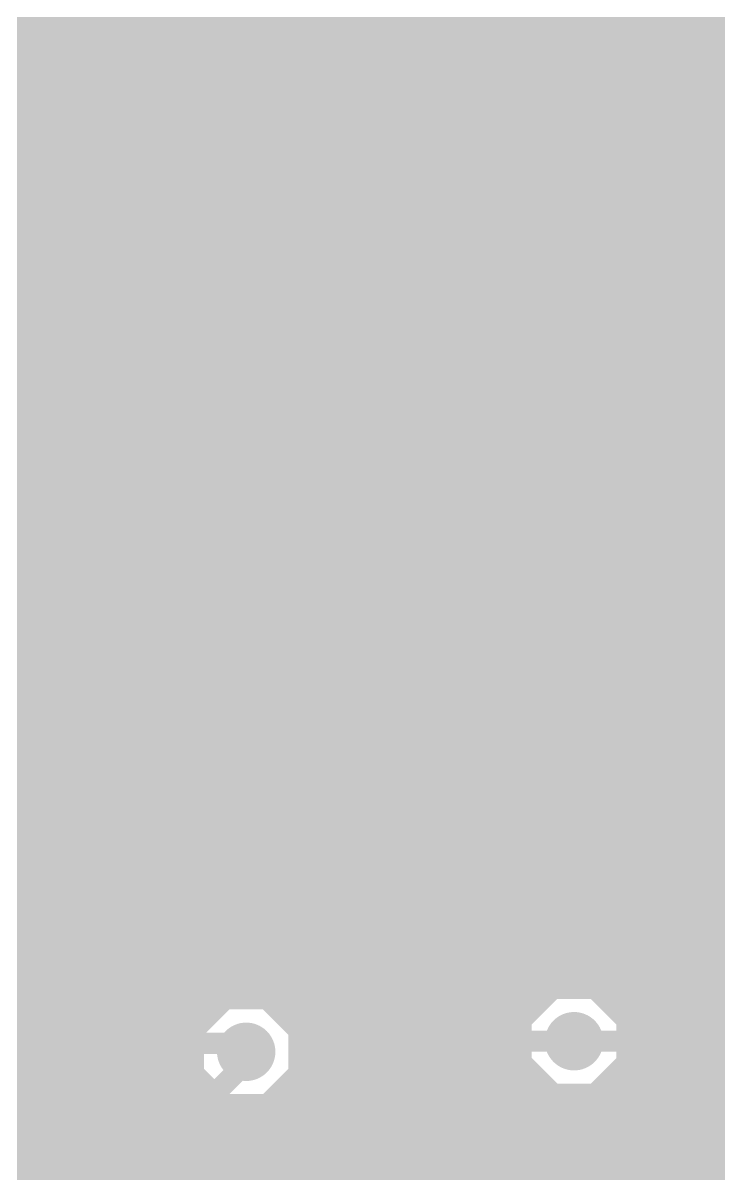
# Model space of a CAD drawing. Extents: x -5 to 208, y -5 to 206.
# Drawn here: x 161.79 to 170.14, y 165.03 to 178.85 of the extents above; entities that cross this region are included whole.
import ezdxf

# ---------------------------------------------------------------- set-up
doc = ezdxf.new("R2010")
doc.units = 0
doc.header["$MEASUREMENT"] = 0
doc.layers.get('0').update_dxf_attribs({"linetype": 'CONTINUOUS'})
for name, color, linetype in [('22-301-0_BOT', 7, 'CONTINUOUS'), ('22-301-0_DRD', 7, 'CONTINUOUS'), ('22-301-0_IN1', 1, 'CONTINUOUS'), ('22-301-0_IN2', 4, 'CONTINUOUS'), ('22-301-0_SMT', 5, 'CONTINUOUS'), ('22-301-0_SST', 10, 'CONTINUOUS'), ('22-301-0_TOP', 14, 'CONTINUOUS'), ('THRUHOLE_TAP', 11, 'CONTINUOUS')]:
    doc.layers.add(name, color=color, linetype=linetype)

# ---------------------------------------------------------------- blocks, each defined once
blk = doc.blocks.new('ROUND_66')
at = {"const_width": 0.35052}
blk.add_lwpolyline([(-0.17526, 0, 1), (0.17526, 0, 1)], format="xyb", close=True, dxfattribs=at)
blk = doc.blocks.new('ROUND_69')
at = {"const_width": 0.35052}
blk.add_lwpolyline([(-0.17526, 0, 1), (0.17526, 0, 1)], format="xyb", close=True, dxfattribs=at)
blk = doc.blocks.new('RECTANGLE_6')
blk.add_solid([(0.4826, 0.4064), (0.4826, -0.4064), (-0.4826, 0.4064), (-0.4826, -0.4064)])
blk = doc.blocks.new('RECTANGLE_46')
blk.add_solid([(0.29972, 0.65024), (0.29972, -0.65024), (-0.29972, 0.65024), (-0.29972, -0.65024)])
blk = doc.blocks.new('RECTANGLE_47')
blk.add_solid([(0.44958, 0.65024), (0.44958, -0.65024), (-0.44958, 0.65024), (-0.44958, -0.65024)])
blk = doc.blocks.new('OBLONG_49')
at = {"const_width": 0.65024}
blk.add_lwpolyline([(0, 0.50038), (0, -0.50038)], dxfattribs=at)
at = {"const_width": 0.32512}
for points in [[(-0.16256, 0.50038, 1), (0.16256, 0.50038, 1)], [(-0.16256, -0.50038, 1), (0.16256, -0.50038, 1)]]:
    blk.add_lwpolyline(points, format="xyb", close=True, dxfattribs=at)
blk = doc.blocks.new('ROUND_74')
at = {"const_width": 0.10033}
blk.add_lwpolyline([(-0.050164, 0, 1), (0.050164, 0, 1)], format="xyb", close=True, dxfattribs=at)

msp = doc.modelspace()

# ---------------------------------------------------------------- linework, layer by layer
at = {"layer": '22-301-0_BOT', "const_width": 0.254}
for points in [[(161.7726, 189.8523), (161.7726, 166.37)], [(162.0012, 189.8523), (162.0012, 166.37)], [(162.2298, 189.78626), (162.2298, 166.37)], [(162.4584, 189.55766), (162.4584, 166.37)], [(162.687, 189.32906), (162.687, 166.37)], [(162.9156, 189.10554), (162.9156, 166.37)], [(163.1442, 188.9887), (163.1442, 166.37)], [(163.3728, 188.9633), (163.3728, 166.37)], [(163.6014, 188.9633), (163.6014, 166.37)], [(163.83, 188.9633), (163.83, 166.7383)], [(164.0586, 188.9633), (164.0586, 167.04056)], [(164.2872, 188.9633), (164.2872, 167.15232)], [(164.5158, 188.9633), (164.5158, 167.17518)], [(164.7444, 188.9633), (164.7444, 167.11676)], [(164.973, 188.9633), (164.973, 166.94912)], [(165.2016, 188.9633), (165.2016, 166.37)], [(165.4302, 188.9633), (165.4302, 166.37)], [(165.6588, 188.9633), (165.6588, 166.37)], [(165.8874, 188.9633), (165.8874, 166.37)], [(166.116, 188.9633), (166.116, 166.37)], [(166.3446, 188.9633), (166.3446, 166.37)], [(166.5732, 188.9633), (166.5732, 166.37)], [(166.8018, 188.9633), (166.8018, 166.37)], [(167.0304, 188.9633), (167.0304, 166.37)], [(167.259, 188.9633), (167.259, 166.37)], [(167.4876, 188.9633), (167.4876, 166.37)], [(167.7162, 188.9633), (167.7162, 166.37)], [(167.9448, 188.9633), (167.9448, 167.12692)], [(168.1734, 188.9633), (168.1734, 167.26408)], [(168.402, 188.9633), (168.402, 167.30472)], [(168.6306, 188.9633), (168.6306, 167.26408)], [(168.8592, 188.9633), (168.8592, 167.12692)], [(169.0878, 188.9633), (169.0878, 166.37)], [(169.3164, 188.9633), (169.3164, 166.37)], [(169.545, 188.9633), (169.545, 166.37)], [(169.7736, 188.9633), (169.7736, 166.37)], [(170.0022, 188.9633), (170.0022, 166.37)], [(170.2308, 188.9633), (170.2308, 166.37)], [(180.55082, 178.943), (149.04212, 178.943)], [(180.31968, 178.7144), (149.20976, 178.7144)], [(180.23078, 178.4858), (149.26818, 178.4858)], [(180.2257, 178.2572), (149.24532, 178.2572)], [(180.30444, 178.0286), (149.13356, 178.0286)], [(180.51018, 177.8), (148.8313, 177.8)], [(187.5028, 177.5714), (118.9482, 177.5714)], [(187.5028, 177.3428), (118.9482, 177.3428)], [(187.5028, 177.1142), (118.9482, 177.1142)], [(187.5028, 176.8856), (118.9482, 176.8856)], [(187.5028, 176.657), (118.9482, 176.657)], [(187.28436, 176.4284), (118.9482, 176.4284)], [(187.09894, 176.1998), (119.63908, 176.1998)], [(187.03036, 175.9712), (119.84736, 175.9712)], [(187.04306, 175.7426), (119.92356, 175.7426)], [(187.14212, 175.514), (119.92102, 175.514)], [(187.2488, 175.2854), (119.83212, 175.2854)], [(187.2488, 175.0568), (119.60098, 175.0568)], [(187.2488, 174.8282), (149.09292, 174.8282)], [(187.2488, 174.5996), (149.23008, 174.5996)], [(187.2488, 174.371), (149.27072, 174.371)], [(187.2488, 174.1424), (149.23008, 174.1424)], [(187.2488, 173.9138), (149.09292, 173.9138)], [(187.2488, 173.6852), (119.4562, 173.6852)], [(187.2488, 173.4566), (120.23852, 173.4566)], [(187.2488, 173.228), (120.39092, 173.228)], [(187.2488, 172.9994), (120.43918, 172.9994)], [(187.2488, 172.7708), (120.4087, 172.7708)], [(187.2488, 172.5422), (120.28678, 172.5422)], [(187.2488, 172.3136), (119.9642, 172.3136)], [(187.2488, 172.085), (119.9642, 172.085)], [(187.2488, 171.8564), (119.9642, 171.8564)], [(183.12638, 171.6278), (119.9642, 171.6278)], [(182.92064, 171.3992), (119.9642, 171.3992)], [(182.8419, 171.1706), (119.9642, 171.1706)], [(182.84698, 170.942), (119.9642, 170.942)], [(173.73346, 170.7134), (119.9642, 170.7134)], [(173.50486, 170.4848), (119.9642, 170.4848)], [(173.27626, 170.2562), (119.9642, 170.2562)], [(173.0883, 170.0276), (119.9642, 170.0276)], [(173.00194, 169.799), (121.35612, 169.799)], [(172.98162, 169.5704), (121.52376, 169.5704)], [(173.04004, 169.3418), (121.58218, 169.3418)], [(173.20768, 169.1132), (121.72696, 169.1132)], [(187.2488, 168.8846), (141.39672, 168.8846)], [(187.2488, 168.656), (141.66088, 168.656)], [(187.2488, 168.4274), (141.75994, 168.4274)], [(187.2488, 168.1988), (141.77264, 168.1988)], [(187.2488, 167.9702), (158.10992, 167.9702)], [(187.2488, 167.7416), (158.24708, 167.7416)], [(187.2488, 167.513), (158.28772, 167.513)], [(168.23944, 167.2844), (158.24708, 167.2844)], [(187.2488, 167.2844), (168.56202, 167.2844)], [(164.07638, 167.0558), (158.10992, 167.0558)], [(167.87622, 167.0558), (164.85108, 167.0558)], [(187.2488, 167.0558), (168.92778, 167.0558)], [(163.87064, 166.8272), (151.93264, 166.8272)], [(167.75176, 166.8272), (165.05936, 166.8272)], [(187.2488, 166.8272), (169.0497, 166.8272)], [(163.7919, 166.5986), (151.91994, 166.5986)], [(167.72128, 166.5986), (165.13556, 166.5986)], [(187.2488, 166.5986), (169.08018, 166.5986)], [(163.79698, 166.37), (151.82088, 166.37)], [(167.77208, 166.37), (165.13302, 166.37)], [(187.2488, 166.37), (169.03192, 166.37)]]:
    msp.add_lwpolyline(points, dxfattribs=at)
for points in [[(168.402, 167.30472, 0.4142136), (167.72128, 166.624)], [(169.08272, 166.624, 0.4142136), (168.402, 167.30472)], [(164.465, 167.17772, 0.4142136), (163.78428, 166.497)], [(165.14572, 166.497, 0.4142136), (164.465, 167.17772)], [(167.72128, 166.624, 0.0961159), (167.77067, 166.36943)], [(169.03192, 166.37, 0.0961154), (169.0812, 166.624)], [(163.78428, 166.497, 0.0470027), (163.79626, 166.36986)], [(165.13302, 166.37, 0.0470026), (165.14498, 166.497)]]:
    msp.add_lwpolyline(points, format="xyb", dxfattribs=at)
at = {"layer": '22-301-0_DRD', "const_width": 0.254}
for points in [[(168.0718, 177.2412), (167.6908, 176.8602)], [(168.5798, 177.2412), (168.0718, 177.2412)], [(168.9608, 176.8602), (168.5798, 177.2412)], [(167.6908, 176.8602), (167.6908, 176.3522)], [(168.9608, 176.3522), (168.9608, 176.8602)], [(167.6908, 176.3522), (168.0718, 175.9712)], [(168.5798, 175.9712), (168.9608, 176.3522)], [(168.0718, 175.9712), (168.5798, 175.9712)], [(162.306, 172.085), (161.925, 171.704)], [(162.306, 172.085), (161.925, 171.704)], [(162.814, 172.085), (162.306, 172.085)], [(162.814, 172.085), (162.306, 172.085)], [(163.195, 171.704), (162.814, 172.085)], [(163.195, 171.704), (162.814, 172.085)], [(169.291, 172.085), (168.91, 171.704)], [(169.291, 172.085), (168.91, 171.704)], [(169.799, 172.085), (169.291, 172.085)], [(169.799, 172.085), (169.291, 172.085)], [(170.18, 171.704), (169.799, 172.085)], [(170.18, 171.704), (169.799, 172.085)], [(161.925, 171.704), (161.925, 171.196)], [(161.925, 171.704), (161.925, 171.196)], [(163.195, 171.196), (163.195, 171.704)], [(163.195, 171.196), (163.195, 171.704)], [(168.91, 171.704), (168.91, 171.196)], [(168.91, 171.704), (168.91, 171.196)], [(170.18, 171.196), (170.18, 171.704)], [(170.18, 171.196), (170.18, 171.704)], [(161.925, 171.196), (162.306, 170.815)], [(161.925, 171.196), (162.306, 170.815)], [(162.814, 170.815), (163.195, 171.196)], [(162.814, 170.815), (163.195, 171.196)], [(168.91, 171.196), (169.291, 170.815)], [(168.91, 171.196), (169.291, 170.815)], [(169.799, 170.815), (170.18, 171.196)], [(169.799, 170.815), (170.18, 171.196)], [(162.306, 170.815), (162.814, 170.815)], [(162.306, 170.815), (162.814, 170.815)], [(169.291, 170.815), (169.799, 170.815)], [(169.291, 170.815), (169.799, 170.815)], [(168.148, 167.259), (167.767, 166.878)], [(168.656, 167.259), (168.148, 167.259)], [(169.037, 166.878), (168.656, 167.259)], [(164.211, 167.132), (163.83, 166.751)], [(164.719, 167.132), (164.211, 167.132)], [(165.1, 166.751), (164.719, 167.132)], [(167.767, 166.878), (167.767, 166.37)], [(169.037, 166.37), (169.037, 166.878)], [(163.83, 166.751), (163.83, 166.243)], [(165.1, 166.243), (165.1, 166.751)], [(163.83, 166.243), (164.211, 165.862)], [(164.719, 165.862), (165.1, 166.243)], [(167.767, 166.37), (168.148, 165.989)], [(168.656, 165.989), (169.037, 166.37)], [(168.148, 165.989), (168.656, 165.989)], [(164.211, 165.862), (164.719, 165.862)]]:
    msp.add_lwpolyline(points, dxfattribs=at)
at = {"layer": '22-301-0_IN1', "const_width": 0.254}
for points in [[(169.3672, 200.4568), (169.3672, 167.259)], [(163.4236, 200.36028), (163.4236, 167.259)], [(165.2524, 200.2663), (165.2524, 167.259)], [(165.481, 200.27392), (165.481, 167.259)], [(167.3098, 200.35012), (167.3098, 167.259)], [(163.195, 200.19518), (163.195, 167.259)], [(163.6522, 200.09104), (163.6522, 167.259)], [(167.5384, 200.2028), (167.5384, 167.259)], [(169.1386, 200.1393), (169.1386, 167.259)], [(169.5958, 200.14184), (169.5958, 167.259)], [(165.0238, 200.04024), (165.0238, 167.259)], [(165.7096, 200.04532), (165.7096, 167.259)], [(167.0812, 200.08596), (167.0812, 167.259)], [(167.767, 200.00468), (167.767, 167.259)], [(168.91, 199.96658), (168.91, 167.259)], [(169.8244, 199.96912), (169.8244, 167.259)], [(163.8808, 199.94118), (163.8808, 167.259)], [(164.1094, 199.85736), (164.1094, 167.259)], [(164.338, 199.82688), (164.338, 167.259)], [(164.5666, 199.84212), (164.5666, 167.259)], [(164.7952, 199.9107), (164.7952, 167.259)], [(165.9382, 199.91324), (165.9382, 167.259)], [(166.1668, 199.84466), (166.1668, 167.259)], [(166.3954, 199.82688), (166.3954, 167.259)], [(166.624, 199.85482), (166.624, 167.259)], [(166.8526, 199.9361), (166.8526, 167.259)], [(167.9956, 199.89038), (167.9956, 167.259)], [(168.2242, 199.8345), (168.2242, 167.27932)], [(168.4528, 199.82942), (168.4528, 167.30218)], [(168.6814, 199.87006), (168.6814, 167.259)], [(170.053, 199.8726), (170.053, 167.259)], [(161.8234, 190.19774), (161.8234, 167.259)], [(162.9664, 190.07836), (162.9664, 167.259)], [(162.052, 189.93612), (162.052, 167.259)], [(162.7378, 189.89294), (162.7378, 167.259)], [(162.2806, 189.83706), (162.2806, 167.259)], [(162.5092, 189.82436), (162.5092, 167.259)], [(180.47716, 178.8922), (149.09292, 178.8922)], [(180.29174, 178.6636), (149.23008, 178.6636)], [(180.22316, 178.435), (149.27072, 178.435)], [(180.23586, 178.2064), (149.23008, 178.2064)], [(180.33492, 177.9778), (149.09292, 177.9778)], [(180.59654, 177.7492), (111.27232, 177.7492)], [(189.20206, 177.5206), (111.16056, 177.5206)], [(189.30112, 177.292), (110.8583, 177.292)], [(189.56274, 177.0634), (97.31502, 177.0634)], [(199.644, 176.8348), (97.68078, 176.8348)], [(199.644, 176.6062), (97.8027, 176.6062)], [(187.22594, 176.3776), (97.83318, 176.3776)], [(187.07608, 176.149), (119.70512, 176.149)], [(187.02528, 175.9204), (119.87276, 175.9204)], [(187.05576, 175.6918), (119.93118, 175.6918)], [(187.18022, 175.4632), (119.90832, 175.4632)], [(187.54344, 175.2346), (119.79656, 175.2346)], [(199.644, 175.006), (148.8313, 175.006)], [(199.644, 174.7774), (149.13356, 174.7774)], [(199.644, 174.5488), (149.24532, 174.5488)], [(199.644, 174.3202), (149.26818, 174.3202)], [(199.644, 174.0916), (149.20976, 174.0916)], [(199.644, 173.863), (149.04212, 173.863)], [(199.644, 173.6344), (119.92102, 173.6344)], [(199.644, 173.4058), (120.28678, 173.4058)], [(199.644, 173.1772), (120.4087, 173.1772)], [(199.644, 172.9486), (120.43918, 172.9486)], [(199.644, 172.72), (120.39092, 172.72)], [(199.644, 172.4914), (120.23852, 172.4914)], [(199.644, 172.2628), (112.03432, 172.2628)], [(199.644, 172.0342), (112.05718, 172.0342)], [(199.644, 171.8056), (111.99876, 171.8056)], [(183.06288, 171.577), (111.83112, 171.577)], [(182.89524, 171.3484), (109.25556, 171.3484)], [(182.83682, 171.1198), (109.17936, 171.1198)], [(182.85714, 170.8912), (108.97108, 170.8912)], [(182.9689, 170.6626), (92.49918, 170.6626)], [(183.27116, 170.434), (117.03812, 170.434)], [(173.31182, 170.2054), (117.20576, 170.2054)], [(173.08068, 169.9768), (117.26418, 169.9768)], [(172.99178, 169.7482), (121.40692, 169.7482)], [(172.9867, 169.5196), (121.54408, 169.5196)], [(173.06544, 169.291), (121.58472, 169.291)], [(173.27118, 169.0624), (121.54408, 169.0624)], [(199.644, 168.8338), (141.48308, 168.8338)], [(199.644, 168.6052), (141.69136, 168.6052)], [(199.644, 168.3766), (141.76756, 168.3766)], [(199.644, 168.148), (157.8483, 168.148)], [(199.644, 167.9194), (158.15056, 167.9194)], [(199.644, 167.6908), (158.26232, 167.6908)], [(199.644, 167.4622), (158.28518, 167.4622)], [(168.15816, 167.259), (158.23692, 167.259)], [(177.038, 167.259), (168.6433, 167.259)], [(163.79698, 166.37), (151.82088, 166.37)], [(161.6964, 166.37), (161.6964, 129.49936)], [(161.925, 166.37), (161.925, 130.06578)], [(162.1536, 166.37), (162.1536, 130.3147)], [(162.3822, 166.37), (162.3822, 130.46964)], [(162.6108, 166.37), (162.6108, 130.56616)], [(162.8394, 166.37), (162.8394, 130.61696)], [(163.068, 166.37), (163.068, 130.62712)], [(163.2966, 166.37), (163.2966, 130.59664)], [(163.5252, 166.37), (163.5252, 130.52552)], [(163.7538, 166.37), (163.7538, 130.40106)], [(165.1254, 166.33444), (165.1254, 138.56716)], [(167.77208, 166.37), (165.13302, 166.37)], [(165.354, 166.37), (165.354, 138.35888)], [(165.5826, 166.37), (165.5826, 130.2512)], [(165.8112, 166.37), (165.8112, 130.429)], [(166.0398, 166.37), (166.0398, 130.5433)], [(166.2684, 166.37), (166.2684, 130.6068)], [(166.497, 166.37), (166.497, 130.62712)], [(166.7256, 166.37), (166.7256, 130.61188)], [(166.9542, 166.37), (166.9542, 130.55092)], [(167.1828, 166.37), (167.1828, 130.44678)], [(167.4114, 166.37), (167.4114, 130.2766)], [(167.64, 166.37), (167.64, 129.99974)], [(169.0116, 166.32174), (169.0116, 130.17754)], [(176.149, 166.37), (169.03192, 166.37)], [(169.2402, 166.37), (169.2402, 130.38328)], [(169.4688, 166.37), (169.4688, 130.51282)], [(169.6974, 166.37), (169.6974, 130.59156)], [(169.926, 166.37), (169.926, 130.62458)], [(170.1546, 166.37), (170.1546, 130.6195)], [(163.84524, 166.2176), (151.67864, 166.2176)], [(167.8559, 166.2176), (165.08476, 166.2176)], [(167.8686, 166.20236), (167.8686, 121.412)], [(176.149, 166.2176), (168.94556, 166.2176)], [(164.01288, 165.989), (93.3323, 165.989)], [(163.9824, 166.01694), (163.9824, 130.20548)], [(164.8968, 165.97122), (164.8968, 138.64336)], [(168.15816, 165.989), (164.91712, 165.989)], [(168.0972, 166.01694), (168.0972, 121.412)], [(168.5544, 165.96106), (168.5544, 121.412)], [(176.149, 165.989), (168.6433, 165.989)], [(168.783, 166.06012), (168.783, 129.81178)], [(164.211, 165.86708), (164.211, 138.32078)], [(164.6682, 165.84676), (164.6682, 138.64082)], [(168.3258, 165.94836), (168.3258, 121.412)], [(176.149, 165.7604), (93.63456, 165.7604)], [(164.4396, 165.81628), (164.4396, 138.55192)], [(176.149, 165.5318), (93.74632, 165.5318)], [(176.149, 165.3032), (93.76918, 165.3032)], [(176.149, 165.0746), (93.71076, 165.0746)]]:
    msp.add_lwpolyline(points, dxfattribs=at)
for points in [[(168.402, 167.30472, 0.0919174), (168.15798, 167.25948)], [(168.6433, 167.259, 0.091037), (168.402, 167.3033)], [(163.79698, 166.37, 0.3601991), (164.465, 165.81628)], [(164.465, 165.81628, 0.3601992), (165.13302, 166.37)], [(167.77208, 166.37, 0.3059202), (168.402, 165.94582)], [(168.402, 165.94328, 0.3059201), (169.03192, 166.37)]]:
    msp.add_lwpolyline(points, format="xyb", dxfattribs=at)
at = {"layer": '22-301-0_IN2', "const_width": 0.254}
for points in [[(189.865, 177.673), (148.209, 177.673), (147.955, 177.927), (110.617, 177.927)], [(189.36208, 177.2158), (148.209, 177.2158)], [(161.8234, 177.2158), (161.8234, 176.3522)], [(162.052, 177.2158), (162.052, 176.3522)], [(162.2806, 177.2158), (162.2806, 176.3522)], [(162.5092, 177.2158), (162.5092, 176.3522)], [(162.7378, 177.2158), (162.7378, 176.3522)], [(162.9664, 177.2158), (162.9664, 176.3522)], [(163.195, 177.2158), (163.195, 176.3522)], [(163.4236, 177.2158), (163.4236, 176.3522)], [(163.6522, 177.2158), (163.6522, 176.3522)], [(163.8808, 177.2158), (163.8808, 176.3522)], [(164.1094, 177.2158), (164.1094, 176.3522)], [(164.338, 177.2158), (164.338, 176.3522)], [(164.5666, 177.2158), (164.5666, 176.3522)], [(164.7952, 177.2158), (164.7952, 176.3522)], [(165.0238, 177.2158), (165.0238, 176.3522)], [(165.2524, 177.2158), (165.2524, 176.3522)], [(165.481, 177.2158), (165.481, 176.3522)], [(165.7096, 177.2158), (165.7096, 176.3522)], [(165.9382, 177.2158), (165.9382, 176.3522)], [(166.1668, 177.2158), (166.1668, 176.3522)], [(166.3954, 177.2158), (166.3954, 176.3522)], [(166.624, 177.2158), (166.624, 176.3522)], [(166.8526, 177.2158), (166.8526, 176.3522)], [(167.0812, 177.2158), (167.0812, 176.3522)], [(167.3098, 177.2158), (167.3098, 176.3522)], [(167.5384, 177.2158), (167.5384, 176.3522)], [(167.767, 177.2158), (167.767, 176.3522)], [(167.9956, 177.2158), (167.9956, 176.3522)], [(168.2242, 177.2158), (168.2242, 176.3522)], [(168.4528, 177.2158), (168.4528, 176.3522)], [(168.6814, 177.2158), (168.6814, 176.3522)], [(168.91, 177.2158), (168.91, 176.3522)], [(169.1386, 177.2158), (169.1386, 176.3522)], [(169.3672, 177.2158), (169.3672, 176.3522)], [(169.5958, 177.2158), (169.5958, 176.3522)], [(169.8244, 177.2158), (169.8244, 176.3522)], [(170.053, 177.2158), (170.053, 176.3522)], [(199.644, 176.9872), (97.50298, 176.9872)], [(199.644, 176.7586), (147.60702, 176.7586)], [(187.46216, 176.53), (147.83816, 176.53)], [(97.155, 176.403), (147.32, 176.403), (147.828, 175.895), (187.706, 175.895)], [(187.20308, 176.3522), (148.01596, 176.3522)], [(187.20308, 175.4378), (148.16836, 175.4378)], [(187.25388, 175.387), (148.21916, 175.387)], [(161.8234, 175.4378), (161.8234, 172.6692)], [(162.052, 175.4378), (162.052, 172.6692)], [(162.2806, 175.4378), (162.2806, 172.6692)], [(162.5092, 175.4378), (162.5092, 172.6692)], [(162.7378, 175.4378), (162.7378, 172.6692)], [(162.9664, 175.4378), (162.9664, 172.6692)], [(163.195, 175.4378), (163.195, 172.6692)], [(163.4236, 175.4378), (163.4236, 172.6692)], [(163.6522, 175.4378), (163.6522, 172.6692)], [(163.8808, 175.4378), (163.8808, 172.6692)], [(164.1094, 175.4378), (164.1094, 172.6692)], [(164.338, 175.4378), (164.338, 172.6692)], [(164.5666, 175.4378), (164.5666, 172.6692)], [(164.7952, 175.4378), (164.7952, 172.6692)], [(165.0238, 175.4378), (165.0238, 172.6692)], [(165.2524, 175.4378), (165.2524, 172.6692)], [(165.481, 175.4378), (165.481, 172.6692)], [(165.7096, 175.4378), (165.7096, 172.6692)], [(165.9382, 175.4378), (165.9382, 172.6692)], [(166.1668, 175.4378), (166.1668, 172.6692)], [(166.3954, 175.4378), (166.3954, 172.6692)], [(166.624, 175.4378), (166.624, 172.6692)], [(166.8526, 175.4378), (166.8526, 172.6692)], [(167.0812, 175.4378), (167.0812, 172.6692)], [(167.3098, 175.4378), (167.3098, 172.6692)], [(167.5384, 175.4378), (167.5384, 172.6692)], [(167.767, 175.4378), (167.767, 172.6692)], [(167.9956, 175.4378), (167.9956, 172.6692)], [(168.2242, 175.4378), (168.2242, 172.6692)], [(168.4528, 175.4378), (168.4528, 172.6692)], [(168.6814, 175.4378), (168.6814, 172.6692)], [(168.91, 175.4378), (168.91, 172.6692)], [(169.1386, 175.4378), (169.1386, 172.6692)], [(169.3672, 175.4378), (169.3672, 172.6692)], [(169.5958, 175.4378), (169.5958, 172.6692)], [(169.8244, 175.4378), (169.8244, 172.6692)], [(170.053, 175.4378), (170.053, 172.6692)], [(199.644, 175.1584), (148.44776, 175.1584)], [(199.644, 174.9298), (148.97608, 174.9298)], [(199.644, 174.7012), (149.18436, 174.7012)], [(199.644, 174.4726), (149.26056, 174.4726)], [(199.644, 174.244), (149.25802, 174.244)], [(199.644, 174.0154), (149.16912, 174.0154)], [(199.644, 173.7868), (148.93798, 173.7868)], [(199.644, 173.5582), (120.10898, 173.5582)], [(199.644, 173.3296), (120.34012, 173.3296)], [(199.644, 173.101), (120.42902, 173.101)], [(199.644, 172.8724), (120.43156, 172.8724)], [(182.499, 172.6692), (120.36806, 172.6692)], [(183.515, 171.069), (183.515, 171.196), (182.499, 172.212), (111.252, 172.212), (111.379, 172.085)], [(182.3339, 171.7294), (111.95812, 171.7294)], [(182.3085, 171.7548), (111.97336, 171.7548)], [(161.8234, 171.7548), (161.8234, 170.7642)], [(162.052, 171.7548), (162.052, 170.7642)], [(162.2806, 171.7548), (162.2806, 170.7642)], [(162.5092, 171.7548), (162.5092, 170.7642)], [(162.7378, 171.7548), (162.7378, 170.7642)], [(162.9664, 171.7548), (162.9664, 170.7642)], [(163.195, 171.7548), (163.195, 170.7642)], [(163.4236, 171.7548), (163.4236, 170.7642)], [(163.6522, 171.7548), (163.6522, 170.7642)], [(163.8808, 171.7548), (163.8808, 170.7642)], [(164.1094, 171.7548), (164.1094, 170.7642)], [(164.338, 171.7548), (164.338, 170.7642)], [(164.5666, 171.7548), (164.5666, 170.7642)], [(164.7952, 171.7548), (164.7952, 170.7642)], [(165.0238, 171.7548), (165.0238, 170.7642)], [(165.2524, 171.7548), (165.2524, 170.7642)], [(165.481, 171.7548), (165.481, 170.7642)], [(165.7096, 171.7548), (165.7096, 170.7642)], [(165.9382, 171.7548), (165.9382, 170.7642)], [(166.1668, 171.7548), (166.1668, 170.7642)], [(166.3954, 171.7548), (166.3954, 170.7642)], [(166.624, 171.7548), (166.624, 170.7642)], [(166.8526, 171.7548), (166.8526, 170.7642)], [(167.0812, 171.7548), (167.0812, 170.7642)], [(167.3098, 171.7548), (167.3098, 170.7642)], [(167.5384, 171.7548), (167.5384, 170.7642)], [(167.767, 171.7548), (167.767, 170.7642)], [(167.9956, 171.7548), (167.9956, 170.7642)], [(168.2242, 171.7548), (168.2242, 170.7642)], [(168.4528, 171.7548), (168.4528, 170.7642)], [(168.6814, 171.7548), (168.6814, 170.7642)], [(168.91, 171.7548), (168.91, 170.7642)], [(169.1386, 171.7548), (169.1386, 170.7642)], [(169.3672, 171.7548), (169.3672, 170.7642)], [(169.5958, 171.7548), (169.5958, 170.7642)], [(169.8244, 171.7548), (169.8244, 170.7642)], [(170.053, 171.7548), (170.053, 170.7642)], [(182.5625, 171.5008), (111.72698, 171.5008)], [(182.7911, 171.2722), (109.24032, 171.2722)], [(182.83428, 171.0436), (121.95302, 171.0436)], [(182.88508, 170.815), (122.18416, 170.815)], [(91.821, 170.688), (121.666, 170.688), (122.047, 170.307), (188.595, 170.307)], [(182.90794, 170.7642), (122.23496, 170.7642)], [(116.586, 169.926), (116.713, 170.053), (121.285, 170.053), (122.301, 169.037), (151.384, 169.037), (151.511, 168.91), (200.787, 168.91), (201.676, 169.799), (201.803, 169.799)], [(199.644, 168.4528), (151.511, 168.4528)], [(161.8234, 168.4528), (161.8234, 167.259)], [(162.052, 168.4528), (162.052, 167.259)], [(162.2806, 168.4528), (162.2806, 167.259)], [(162.5092, 168.4528), (162.5092, 167.259)], [(162.7378, 168.4528), (162.7378, 167.259)], [(162.9664, 168.4528), (162.9664, 167.259)], [(163.195, 168.4528), (163.195, 167.259)], [(163.4236, 168.4528), (163.4236, 167.259)], [(163.6522, 168.4528), (163.6522, 167.259)], [(163.8808, 168.4528), (163.8808, 167.259)], [(164.1094, 168.4528), (164.1094, 167.259)], [(164.338, 168.4528), (164.338, 167.259)], [(164.5666, 168.4528), (164.5666, 167.259)], [(164.7952, 168.4528), (164.7952, 167.259)], [(165.0238, 168.4528), (165.0238, 167.259)], [(165.2524, 168.4528), (165.2524, 167.259)], [(165.481, 168.4528), (165.481, 167.259)], [(165.7096, 168.4528), (165.7096, 167.37076)], [(165.9382, 168.4528), (165.9382, 167.59936)], [(166.1668, 168.4528), (166.1668, 167.79494)], [(166.3954, 168.4528), (166.3954, 167.8432)], [(166.624, 168.4528), (166.624, 167.8432)], [(166.8526, 168.4528), (166.8526, 167.8432)], [(167.0812, 168.4528), (167.0812, 167.8432)], [(167.3098, 168.4528), (167.3098, 167.8432)], [(167.5384, 168.4528), (167.5384, 167.8432)], [(167.767, 168.4528), (167.767, 167.8432)], [(167.9956, 168.4528), (167.9956, 167.8432)], [(168.2242, 168.4528), (168.2242, 167.8432)], [(168.4528, 168.4528), (168.4528, 167.8432)], [(168.6814, 168.4528), (168.6814, 167.8432)], [(168.91, 168.4528), (168.91, 167.8432)], [(169.1386, 168.4528), (169.1386, 167.8432)], [(169.3672, 168.4528), (169.3672, 167.8432)], [(169.5958, 168.4528), (169.5958, 167.8432)], [(169.8244, 168.4528), (169.8244, 167.8432)], [(170.053, 168.4528), (170.053, 167.8432)], [(199.644, 168.3004), (141.77518, 168.3004)], [(199.644, 168.0718), (157.99308, 168.0718)], [(199.644, 167.8432), (158.20136, 167.8432)], [(190.881, 167.8432), (166.37, 167.8432)], [(166.04742, 167.70858), (165.5953, 167.259)], [(165.9509, 167.6146), (158.27756, 167.6146)], [(192.405, 165.735), (192.405, 165.862), (190.881, 167.386), (166.37, 167.386), (164.211, 165.227), (114.427, 165.227), (114.173, 164.973), (93.98, 164.973), (89.789, 160.782), (72.39, 160.782), (70.231, 158.623), (70.231, 153.797), (70.739, 153.289), (72.898, 153.289), (73.279, 153.67)], [(165.7223, 167.386), (158.27502, 167.386)], [(165.5953, 167.259), (158.23692, 167.259)], [(107.315, 164.211), (114.173, 164.211), (114.681, 164.719), (164.465, 164.719), (166.37, 166.624), (168.402, 166.624)], [(164.465, 166.497), (164.465, 166.37), (163.83, 165.735), (114.173, 165.735), (113.919, 165.481), (93.218, 165.481), (93.091, 165.354)], [(176.149, 166.497), (169.07002, 166.497)], [(169.2402, 166.497), (169.2402, 130.38328)], [(169.4688, 166.497), (169.4688, 130.51282)], [(169.6974, 166.497), (169.6974, 130.59156)], [(169.926, 166.497), (169.926, 130.62458)], [(170.1546, 166.497), (170.1546, 130.6195)], [(176.149, 166.2684), (168.98112, 166.2684)], [(169.0116, 166.32174), (169.0116, 130.17754)], [(166.55796, 166.1668), (164.79266, 164.39896)], [(166.497, 166.1033), (166.497, 130.62712)], [(167.89908, 166.1668), (166.55796, 166.1668)], [(166.7256, 166.1668), (166.7256, 130.61188)], [(166.9542, 166.1668), (166.9542, 130.55092)], [(167.1828, 166.1668), (167.1828, 130.44678)], [(167.4114, 166.1668), (167.4114, 130.2766)], [(167.64, 166.1668), (167.64, 129.99974)], [(167.8686, 166.1668), (167.8686, 121.539)], [(168.05402, 166.0398), (166.43096, 166.0398)], [(168.0972, 166.01694), (168.0972, 121.539)], [(168.5544, 165.96106), (168.5544, 121.539)], [(176.149, 166.0398), (168.74998, 166.0398)], [(168.783, 166.06012), (168.783, 129.81178)], [(166.2684, 165.8747), (166.2684, 130.6068)], [(168.3258, 165.94836), (168.3258, 121.539)], [(176.149, 165.8112), (166.20236, 165.8112)], [(176.149, 165.5826), (165.97376, 165.5826)], [(166.0398, 165.6461), (166.0398, 130.5433)], [(165.8112, 165.4175), (165.8112, 130.429)], [(176.149, 165.354), (165.74516, 165.354)], [(165.5826, 165.1889), (165.5826, 130.2512)], [(176.149, 165.1254), (165.51656, 165.1254)], [(165.354, 164.9603), (165.354, 138.35888)]]:
    msp.add_lwpolyline(points, dxfattribs=at)
for points in [[(166.37, 167.8432, 0.1989132), (166.04671, 167.70929)], [(168.402, 165.94328, 0.3601992), (169.07002, 166.497)], [(167.89908, 166.1668, 0.2113087), (168.402, 165.94432)]]:
    msp.add_lwpolyline(points, format="xyb", dxfattribs=at)
at = {"layer": '22-301-0_SST'}
for points, const_width in [([(168.7195, 177.3555), (168.7195, 174.4345), (170.3578, 174.4345), (170.3578, 177.3555), (168.7195, 177.3555)], 0.1524), ([(167.45458, 176.48936), (167.2844, 176.55032), (167.2844, 176.90592), (167.45458, 176.96434), (168.13276, 176.96434), (168.3004, 176.90592), (168.3004, 176.55032), (168.13276, 176.48936)], 0.1524), ([(167.2844, 175.65116), (167.2844, 176.12614), (167.96258, 175.65116), (168.13276, 175.65116), (168.3004, 175.71212), (168.3004, 176.06772), (168.13276, 176.12614)], 0.1524), ([(167.45458, 175.28794), (167.2844, 175.22952), (167.2844, 174.87392), (167.45458, 174.81296), (167.7924, 174.81296), (167.96258, 174.93234), (167.96258, 175.28794), (168.3004, 175.28794), (168.3004, 174.81296)], 0.1524), ([(169.60342, 174.19828), (169.60342, 173.84268), (169.77106, 173.7233), (169.94124, 173.7233), (170.11142, 173.84268), (170.11142, 174.19828), (169.09542, 174.19828)], 0.1524), ([(169.60342, 173.9011), (169.09542, 173.7233)], 0.1524), ([(162.49142, 173.56328), (162.49142, 173.20768), (162.65906, 173.0883), (162.82924, 173.0883), (162.99942, 173.20768), (162.99942, 173.56328), (161.98342, 173.56328)], 0.1524), ([(162.49142, 173.2661), (161.98342, 173.0883)], 0.1524), ([(169.09542, 173.00448), (169.09542, 173.2407)], 0.1524), ([(169.09542, 173.12386), (170.11142, 173.12386), (169.94124, 173.2407)], 0.1524), ([(162.49142, 172.31106), (162.65906, 172.2501), (162.82924, 172.2501), (162.99942, 172.31106), (162.99942, 172.66666), (162.82924, 172.72508), (162.65906, 172.72508), (162.49142, 172.66666), (162.49142, 172.31106), (162.32124, 172.2501), (162.15106, 172.2501), (161.98342, 172.31106), (161.98342, 172.66666), (162.15106, 172.72508), (162.32124, 172.72508), (162.49142, 172.66666)], 0.1524), ([(169.09542, 172.28566), (169.09542, 172.52188)], 0.1524), ([(169.09542, 172.4025), (170.11142, 172.4025), (169.94124, 172.52188)], 0.1524), ([(161.98342, 171.70908), (162.15106, 171.82846), (162.32124, 171.88688), (162.65906, 171.88688), (162.82924, 171.82846), (162.99942, 171.70908), (162.99942, 171.5897), (162.82924, 171.47286), (162.65906, 171.4119), (162.32124, 171.4119), (162.15106, 171.47286), (161.98342, 171.5897), (161.98342, 171.70908)], 0.1524), ([(169.26306, 171.9199), (169.09542, 171.80306), (169.09542, 171.5643), (169.26306, 171.44746), (169.43324, 171.44746), (169.77106, 171.68368), (170.11142, 171.44746), (170.11142, 171.9199)], 0.1524), ([(163.3855, 168.0845), (163.3855, 171.0055), (161.7472, 171.0055), (161.7472, 168.0845), (163.3855, 168.0845)], 0.1524), ([(170.3705, 168.0845), (170.3705, 171.0055), (168.7322, 171.0055), (168.7322, 168.0845), (170.3705, 168.0845)], 0.1524), ([(167.98544, 169.97426), (167.13962, 169.97426), (166.96944, 170.03522), (166.96944, 170.39082), (167.13962, 170.44924), (167.98544, 170.44924)], 0.1524), ([(167.30726, 169.13606), (167.30726, 169.61104), (167.98544, 169.37482), (167.98544, 169.25544), (166.96944, 169.25544)], 0.1524), ([(167.47744, 168.35882), (167.47744, 168.71442), (167.64762, 168.77284), (167.81526, 168.77284), (167.98544, 168.71442), (167.98544, 168.35882), (167.81526, 168.29786), (167.64762, 168.29786), (166.96944, 168.53662)], 0.1524), ([(160.4264, 162.179), (160.4264, 165.989), (163.449, 165.989), (163.449, 161.6456), (160.9598, 161.6456), (160.4264, 162.179)], 0.20066), ([(166.37254, 162.12566), (166.47414, 162.02406), (170.37304, 162.02406), (170.37304, 165.62832), (166.17696, 165.62832), (166.17696, 162.3314), (166.37254, 162.12566)], 0.1524)]:
    msp.add_lwpolyline(points, dxfattribs=dict(at, const_width=const_width))
at = {"layer": '22-301-0_TOP'}
for points, const_width in [([(169.545, 178.435), (169.545, 176.6062)], 0.635), ([(169.545, 175.1838), (170.1038, 175.1838), (170.815, 175.895), (170.815, 178.435)], 0.635), ([(148.59, 178.435), (168.275, 178.435)], 0.254), ([(167.45204, 177.8), (149.16658, 177.8)], 0.254), ([(161.8742, 177.8), (161.8742, 175.006)], 0.254), ([(162.1028, 177.8), (162.1028, 175.006)], 0.254), ([(162.3314, 177.8), (162.3314, 175.006)], 0.254), ([(162.56, 177.8), (162.56, 175.006)], 0.254), ([(162.7886, 177.8), (162.7886, 175.006)], 0.254), ([(163.0172, 177.8), (163.0172, 175.006)], 0.254), ([(163.2458, 177.8), (163.2458, 175.006)], 0.254), ([(163.4744, 177.8), (163.4744, 175.006)], 0.254), ([(163.703, 177.8), (163.703, 175.006)], 0.254), ([(163.9316, 177.8), (163.9316, 175.006)], 0.254), ([(164.1602, 177.8), (164.1602, 175.006)], 0.254), ([(164.3888, 177.8), (164.3888, 175.006)], 0.254), ([(164.6174, 177.8), (164.6174, 175.006)], 0.254), ([(164.846, 177.8), (164.846, 175.006)], 0.254), ([(165.0746, 177.8), (165.0746, 175.006)], 0.254), ([(165.3032, 177.8), (165.3032, 175.006)], 0.254), ([(165.5318, 177.8), (165.5318, 175.006)], 0.254), ([(165.7604, 177.8), (165.7604, 175.006)], 0.254), ([(165.989, 177.8), (165.989, 175.006)], 0.254), ([(166.2176, 177.8), (166.2176, 175.006)], 0.254), ([(166.4462, 177.8), (166.4462, 175.006)], 0.254), ([(166.6748, 177.8), (166.6748, 175.006)], 0.254), ([(166.9034, 177.8), (166.9034, 175.006)], 0.254), ([(167.132, 177.8), (167.132, 175.006)], 0.254), ([(167.3606, 177.8), (167.3606, 175.006)], 0.254), ([(167.50284, 177.6222), (148.86432, 177.6222)], 0.254), ([(167.5892, 177.46218), (167.5892, 175.006)], 0.254), ([(167.64254, 177.3936), (146.4056, 177.3936)], 0.254), ([(167.95496, 177.165), (146.4056, 177.165)], 0.254), ([(167.8178, 177.23866), (167.8178, 175.006)], 0.254), ([(168.0464, 177.13198), (168.0464, 175.006)], 0.254), ([(168.275, 177.1015), (168.275, 175.006)], 0.254), ([(168.5036, 177.13198), (168.5036, 175.006)], 0.254), ([(168.5544, 177.14976), (168.5544, 176.0982)], 0.254), ([(168.5544, 176.9364), (146.4056, 176.9364)], 0.254), ([(169.545, 176.6062), (168.3258, 176.6062)], 0.635), ([(168.5544, 176.7078), (146.4056, 176.7078)], 0.254), ([(168.5544, 176.6062), (169.545, 176.6062)], 0.254), ([(168.5544, 176.4792), (146.4056, 176.4792)], 0.254), ([(168.5544, 176.2506), (146.4056, 176.2506)], 0.254), ([(168.5544, 176.0982), (168.5544, 175.6918)], 0.254), ([(168.5544, 176.022), (146.4056, 176.022)], 0.254), ([(168.5544, 175.7934), (146.4056, 175.7934)], 0.254), ([(168.5544, 175.6918), (168.5544, 175.006)], 0.254), ([(168.5544, 175.5648), (146.4056, 175.5648)], 0.254), ([(168.5544, 175.3362), (146.4056, 175.3362)], 0.254), ([(148.59, 174.371), (173.101, 174.371), (173.9138, 175.1838)], 0.254), ([(168.5544, 175.1076), (149.02942, 175.1076)], 0.254), ([(168.5544, 175.006), (149.16658, 175.006)], 0.254), ([(173.101, 173.736), (149.16658, 173.736)], 0.254), ([(161.8742, 173.736), (161.8742, 171.1706)], 0.254), ([(162.1028, 173.736), (162.1028, 171.1706)], 0.254), ([(162.3314, 173.736), (162.3314, 171.1706)], 0.254), ([(162.56, 173.736), (162.56, 171.1706)], 0.254), ([(162.7886, 173.736), (162.7886, 171.1706)], 0.254), ([(163.0172, 173.736), (163.0172, 171.1706)], 0.254), ([(163.2458, 173.736), (163.2458, 171.1706)], 0.254), ([(163.4744, 173.736), (163.4744, 171.1706)], 0.254), ([(163.703, 173.736), (163.703, 167.2336)], 0.254), ([(163.9316, 173.736), (163.9316, 167.2336)], 0.254), ([(164.1602, 173.736), (164.1602, 167.2971)], 0.254), ([(164.3888, 173.736), (164.3888, 167.35044)], 0.254), ([(164.6174, 173.736), (164.6174, 167.34028)], 0.254), ([(164.846, 173.736), (164.846, 167.26408)], 0.254), ([(165.0746, 173.736), (165.0746, 167.09898)], 0.254), ([(165.3032, 173.736), (165.3032, 166.67734)], 0.254), ([(165.5318, 173.736), (165.5318, 166.0525)], 0.254), ([(165.7604, 173.736), (165.7604, 166.0525)], 0.254), ([(165.989, 173.736), (165.989, 166.0525)], 0.254), ([(166.2176, 173.736), (166.2176, 167.78732)], 0.254), ([(166.4462, 173.736), (166.4462, 167.78732)], 0.254), ([(166.6748, 173.736), (166.6748, 167.78732)], 0.254), ([(166.9034, 173.736), (166.9034, 167.78732)], 0.254), ([(167.132, 173.736), (167.132, 167.78732)], 0.254), ([(167.3606, 173.736), (167.3606, 167.78732)], 0.254), ([(167.5892, 173.736), (167.5892, 167.78732)], 0.254), ([(167.8178, 173.736), (167.8178, 167.25138)], 0.254), ([(168.0464, 173.736), (168.0464, 167.40378)], 0.254), ([(168.275, 173.736), (168.275, 167.47236)], 0.254), ([(168.5036, 173.736), (168.5036, 167.4749)], 0.254), ([(168.7322, 173.736), (168.7322, 171.1706)], 0.254), ([(168.9608, 173.736), (168.9608, 171.1706)], 0.254), ([(169.1894, 173.736), (169.1894, 171.1706)], 0.254), ([(169.418, 173.736), (169.418, 171.1706)], 0.254), ([(169.6466, 173.736), (169.6466, 171.1706)], 0.254), ([(169.8752, 173.736), (169.8752, 171.1706)], 0.254), ([(170.1038, 173.736), (170.1038, 171.1706)], 0.254), ([(177.8, 173.5074), (142.78102, 173.5074)], 0.254), ([(177.5714, 173.2788), (142.55242, 173.2788)], 0.254), ([(177.3428, 173.0502), (142.32382, 173.0502)], 0.254), ([(177.1142, 172.8216), (142.09522, 172.8216)], 0.254), ([(176.8856, 172.593), (141.605, 172.593)], 0.254), ([(176.657, 172.3644), (131.68122, 172.3644)], 0.254), ([(176.4284, 172.1358), (131.90982, 172.1358)], 0.254), ([(176.1998, 171.9072), (132.13842, 171.9072)], 0.254), ([(175.9712, 171.6786), (132.36702, 171.6786)], 0.254), ([(162.56, 170.2562), (162.56, 171.45)], 0.635), ([(162.56, 171.45), (162.56, 170.2562)], 0.635), ([(169.545, 170.2562), (169.545, 171.45)], 0.635), ([(169.545, 171.45), (169.545, 170.2562)], 0.635), ([(175.7426, 171.45), (132.59562, 171.45)], 0.254), ([(175.514, 171.2214), (132.82422, 171.2214)], 0.254), ([(163.5506, 171.1706), (161.5694, 171.1706), (161.5694, 169.7482)], 0.254), ([(162.56, 171.1706), (162.56, 170.2562)], 0.254), ([(163.5506, 171.1706), (163.5506, 169.7482)], 0.254), ([(170.5356, 171.1706), (168.5544, 171.1706)], 0.254), ([(168.5544, 171.1706), (168.5544, 169.7482)], 0.254), ([(169.545, 171.1706), (169.545, 170.2562)], 0.254), ([(168.5544, 170.9928), (163.5506, 170.9928)], 0.254), ([(168.5544, 170.7642), (163.5506, 170.7642)], 0.254), ([(168.5544, 170.5356), (163.5506, 170.5356)], 0.254), ([(161.5694, 170.2562), (162.56, 170.2562)], 0.254), ([(163.5506, 170.2562), (162.56, 170.2562)], 0.254), ([(168.5544, 170.307), (163.5506, 170.307)], 0.254), ([(168.5544, 170.2562), (169.545, 170.2562)], 0.254), ([(170.5356, 170.2562), (169.545, 170.2562)], 0.254), ([(168.5544, 170.0784), (163.5506, 170.0784)], 0.254), ([(168.5544, 169.8498), (163.5506, 169.8498)], 0.254), ([(163.5506, 169.7482), (163.5506, 169.3418)], 0.254), ([(168.5544, 169.7482), (168.5544, 169.3418)], 0.254), ([(168.5544, 169.6212), (163.5506, 169.6212)], 0.254), ([(168.5544, 169.3926), (163.5506, 169.3926)], 0.254), ([(163.5506, 169.3418), (163.5506, 167.9194)], 0.254), ([(168.5544, 169.3418), (168.5544, 167.9194)], 0.254), ([(168.5544, 169.164), (163.5506, 169.164)], 0.254), ([(162.56, 168.8338), (162.56, 166.9796)], 0.635), ([(169.418, 166.624), (169.545, 166.751), (169.545, 168.8338)], 0.635), ([(169.418, 166.624), (169.545, 166.751), (169.545, 168.8338)], 0.635), ([(168.5544, 168.9354), (163.5506, 168.9354)], 0.254), ([(168.5544, 168.7068), (163.5506, 168.7068)], 0.254), ([(168.5544, 168.4782), (163.5506, 168.4782)], 0.254), ([(168.5544, 168.2496), (163.5506, 168.2496)], 0.254), ([(163.5506, 167.9194), (163.51758, 167.9194)], 0.254), ([(163.51758, 167.9194), (163.51758, 167.2336)], 0.254), ([(168.5544, 168.021), (163.5506, 168.021)], 0.254), ([(168.7195, 167.9194), (168.5544, 167.9194)], 0.254), ([(168.7195, 167.9194), (168.7195, 167.42156)], 0.254), ([(168.7195, 167.9194), (168.7195, 167.42156)], 0.254), ([(168.7195, 167.7924), (163.51758, 167.7924)], 0.254), ([(167.81272, 167.78732), (166.19728, 167.78732)], 0.254), ([(166.19728, 167.78732), (166.19728, 166.79926)], 0.254), ([(167.81272, 167.78732), (167.81272, 167.2463)], 0.254), ([(166.19728, 167.5638), (163.51758, 167.5638)], 0.254), ([(168.7195, 167.5638), (167.81272, 167.5638)], 0.254), ([(164.28212, 167.3352), (163.51758, 167.3352)], 0.254), ([(164.02558, 167.2336), (163.51758, 167.2336)], 0.254), ([(166.19728, 167.3352), (164.64534, 167.3352)], 0.254), ([(167.92194, 167.3352), (167.81272, 167.3352)], 0.254), ([(167.005, 166.62908), (167.005, 165.227), (161.29, 165.227), (161.29, 165.354), (161.29, 166.9796)], 0.635), ([(166.19728, 167.1066), (165.06698, 167.1066)], 0.254), ([(162.56, 166.9796), (162.941, 166.5986), (164.465, 166.5986), (164.465, 166.497)], 0.254), ([(166.19728, 166.878), (165.23208, 166.878)], 0.254), ([(167.005, 166.62908), (167.005, 165.227), (173.863, 165.227), (174.625, 165.989), (174.625, 166.62908)], 0.635), ([(169.545, 166.62908), (169.418, 166.62908)], 0.635), ([(166.1795, 166.6494), (165.30828, 166.6494)], 0.254), ([(166.1795, 166.62908), (166.1795, 166.0525)], 0.254), ([(168.402, 166.624), (169.418, 166.624)], 0.254), ([(169.418, 166.62908), (169.418, 166.624)], 0.254), ([(166.1795, 166.4208), (165.31844, 166.4208)], 0.254), ([(165.3032, 166.31412), (165.3032, 166.0525)], 0.254), ([(166.1795, 166.1922), (165.2651, 166.1922)], 0.254), ([(166.1795, 166.0525), (165.19906, 166.0525)], 0.254)]:
    msp.add_lwpolyline(points, dxfattribs=dict(at, const_width=const_width))
at = {"layer": '22-301-0_TOP', "const_width": 0.254}
for points in [[(167.45204, 177.8, 0.3674827), (168.275, 177.1015)], [(168.275, 177.1015, 0.0857085), (168.5544, 177.14975)], [(168.402, 167.48252, 0.1918409), (167.8117, 167.24738)], [(168.7195, 167.42156, 0.0949987), (168.402, 167.48243)], [(164.465, 167.35552, 0.135287), (164.02516, 167.23429)], [(165.32352, 166.497, 0.4142136), (164.465, 167.35552)], [(166.19728, 166.79926, 0.0519604), (166.17955, 166.62908)], [(165.19906, 166.0525, 0.1369671), (165.32315, 166.497)]]:
    msp.add_lwpolyline(points, format="xyb", dxfattribs=at)

# ---------------------------------------------------------------- block references
at = {"layer": '22-301-0_BOT'}
for p in [(168.3258, 176.6062), (162.56, 171.45), (169.545, 171.45), (168.402, 166.624), (164.465, 166.497)]:
    msp.add_blockref('ROUND_66', p, dxfattribs=at)
at = {"layer": '22-301-0_IN1'}
for p in [(168.3258, 176.6062), (162.56, 171.45), (169.545, 171.45), (168.402, 166.624), (164.465, 166.497)]:
    msp.add_blockref('ROUND_66', p, dxfattribs=at)
at = {"layer": '22-301-0_IN2'}
for name, p in [('ROUND_69', (168.3258, 176.6062)), ('ROUND_69', (162.56, 171.45)), ('ROUND_69', (169.545, 171.45)), ('ROUND_66', (168.402, 166.624)), ('ROUND_66', (164.465, 166.497))]:
    msp.add_blockref(name, p, dxfattribs=at)
at = {"layer": '22-301-0_SMT'}
for name, p in [('OBLONG_49', (168.275, 178.435)), ('OBLONG_49', (169.545, 178.435)), ('RECTANGLE_6', (169.545, 176.6062)), ('RECTANGLE_6', (169.545, 175.1838)), ('RECTANGLE_6', (162.56, 170.2562)), ('RECTANGLE_6', (169.545, 170.2562)), ('RECTANGLE_6', (162.56, 168.8338)), ('RECTANGLE_6', (169.545, 168.8338)), ('RECTANGLE_47', (162.56, 166.9796)), ('RECTANGLE_46', (167.005, 166.62908)), ('RECTANGLE_46', (169.545, 166.62908))]:
    msp.add_blockref(name, p, dxfattribs=at)
at = {"layer": '22-301-0_TOP'}
for name, p in [('OBLONG_49', (168.275, 178.435)), ('OBLONG_49', (169.545, 178.435)), ('RECTANGLE_6', (169.545, 176.6062)), ('ROUND_66', (168.3258, 176.6062)), ('RECTANGLE_6', (169.545, 175.1838)), ('ROUND_66', (162.56, 171.45)), ('ROUND_66', (169.545, 171.45)), ('RECTANGLE_6', (162.56, 170.2562)), ('RECTANGLE_6', (169.545, 170.2562)), ('RECTANGLE_6', (162.56, 168.8338)), ('RECTANGLE_6', (169.545, 168.8338)), ('RECTANGLE_47', (162.56, 166.9796)), ('RECTANGLE_46', (167.005, 166.62908)), ('RECTANGLE_46', (169.545, 166.62908)), ('ROUND_66', (168.402, 166.624)), ('ROUND_66', (164.465, 166.497))]:
    msp.add_blockref(name, p, dxfattribs=at)
at = {"layer": 'THRUHOLE_TAP'}
for p in [(168.3258, 176.6062), (162.56, 171.45), (169.545, 171.45), (168.402, 166.624), (164.465, 166.497)]:
    msp.add_blockref('ROUND_74', p, dxfattribs=at)

doc.saveas('drawing.dxf')
